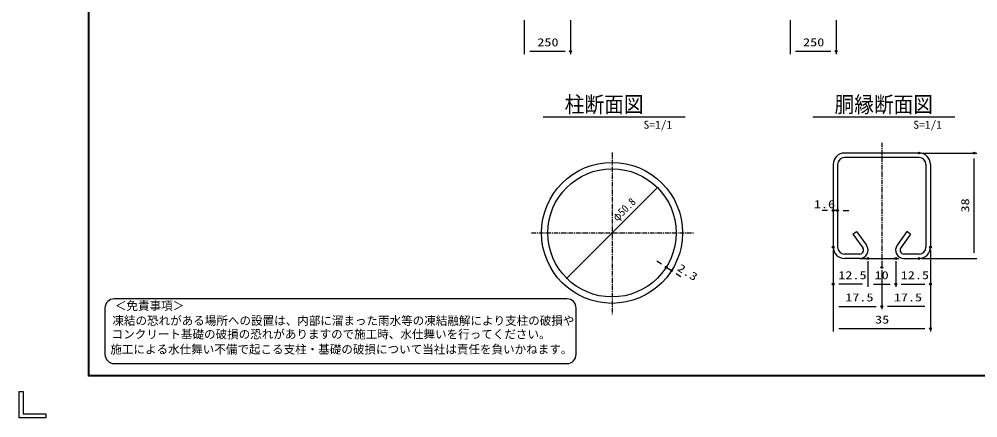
# Model space of a CAD drawing. Units: millimetres, scale not verified. Extents: x -4425 to 4425, y -3150 to 3150.
# Drawn here: x -4425 to 754, y -3150 to -995 of the extents above; entities that cross this region are included whole.
import ezdxf
from ezdxf.enums import TextEntityAlignment as Align

# ---------------------------------------------------------------- set-up
doc = ezdxf.new("R2010")
doc.units = ezdxf.units.MM
doc.header["$LTSCALE"] = 20
doc.header["$PDMODE"] = 32
doc.header["$PDSIZE"] = 10
doc.linetypes.add('USER1', pattern=[2, 1.25, -0.25, 0.25, -0.25])
for name, color, linetype, lineweight in [('0-0_KOUZOU', 7, 'Continuous', 25), ('0-4_SUNPOU', 1, 'Continuous', 25), ('0-A_WAKU', 7, 'Continuous', 25), ('0-B_D-TTL-TXT', 2, 'Continuous', 25)]:
    doc.layers.add(name, color=color, linetype=linetype, lineweight=lineweight)
doc.layers.add('0-5_DEFPOINTS', color=7, linetype='Continuous')
doc.styles.add('ＭＳ ゴシック', font='')
doc.styles.get('ＭＳ ゴシック').set_extended_font_data('MS Gothic')

msp = doc.modelspace()

# ---------------------------------------------------------------- linework, layer by layer
at = {"layer": '0-0_KOUZOU', "color": 1, "linetype": 'USER1'}
for p, q in [((235.43, -1662.51), (235.43, -2336.37)), ((-1222.12, -1715.14), (-1222.12, -2591.16)), ((-1657.37, -2149.99), (-781.35, -2149.99))]:
    msp.add_line(p, q, dxfattribs=at)
at = {"layer": '0-0_KOUZOU'}
for p, q in [((436.43, -1718.42), (34.43, -1718.42)), ((436.43, -1742.42), (34.43, -1742.42)), ((-27.07, -1779.92), (-27.07, -2226.92)), ((-3.07, -1779.92), (-3.07, -2226.92)), ((473.93, -1779.92), (473.93, -2226.92)), ((497.93, -1779.92), (497.93, -2226.92)), ((79.81, -2156.94), (99.3, -2142.94)), ((79.81, -2156.94), (133.13, -2231.16)), ((99.3, -2142.94), (152.62, -2217.16)), ((371.56, -2142.94), (318.24, -2217.16)), ((391.05, -2156.94), (337.74, -2231.16)), ((391.05, -2156.94), (371.56, -2142.94)), ((116.08, -2264.42), (34.43, -2264.42)), ((436.43, -2264.42), (354.79, -2264.42)), ((116.08, -2288.42), (34.43, -2288.42)), ((354.79, -2288.42), (436.43, -2288.42))]:
    msp.add_line(p, q, dxfattribs=at)
for radius in [381, 346.5]:
    msp.add_circle((-1222.12, -2149.99), radius, dxfattribs=at)
for centre, radius, start, end in [((34.43, -1779.92), 61.5, 90, 180), ((34.43, -1779.92), 37.5, 90, 180), ((436.43, -1779.92), 61.5, 0, 90), ((436.43, -1779.92), 37.5, 0, 90), ((34.43, -2226.92), 61.5, 180, 270), ((34.43, -2226.92), 37.5, 180, 270), ((116.08, -2243.42), 45, 270, 35.69193), ((354.79, -2243.42), 45, 144.30807, 270), ((436.43, -2226.92), 37.5, 270, 0), ((436.43, -2226.92), 61.5, 270, 0), ((116.08, -2243.42), 21, 270, 35.69193), ((354.79, -2243.42), 21, 144.30807, 270)]:
    msp.add_arc(centre, radius, start, end, dxfattribs=at)
at = {"layer": '0-4_SUNPOU'}
for p, q in [((-1696.13, -999.58), (-1696.13, -1183.27)), ((-1446.13, -999.58), (-1446.13, -1183.27)), ((-260.32, -999.58), (-260.32, -1183.27)), ((-10.32, -999.58), (-10.32, -1183.27)), ((-1666.13, -1168.27), (-1476.13, -1168.27)), ((-230.32, -1168.27), (-40.32, -1168.27)), ((-1594.09, -1522.07), (-826.64, -1522.07)), ((-136.54, -1522.07), (630.91, -1522.07)), ((451.43, -1718.42), (749.61, -1718.42)), ((734.61, -2258.42), (734.61, -1748.42)), ((-1470.48, -2398.02), (-973.76, -1901.97)), ((-57.07, -2028.58), (-87.07, -2028.58)), ((-3.07, -2028.58), (-27.07, -2028.58)), ((26.93, -2028.58), (56.93, -2028.58)), ((-27.07, -2241.92), (-27.07, -2442.57)), ((-27.07, -2241.92), (-27.07, -2562.57)), ((-27.07, -2241.92), (-27.07, -2682.57)), ((497.93, -2241.92), (497.93, -2442.57)), ((497.93, -2241.92), (497.93, -2562.57)), ((497.93, -2241.92), (497.93, -2682.57)), ((-954.74, -2319.36), (-980.09, -2303.3)), ((116.08, -2288.42), (327.94, -2288.42)), ((160.43, -2303.42), (160.43, -2442.57)), ((160.43, -2303.42), (160.43, -2442.57)), ((310.43, -2303.42), (310.43, -2442.57)), ((310.43, -2303.42), (310.43, -2442.57)), ((451.43, -2288.42), (749.61, -2288.42)), ((-929.4, -2335.41), (-900.26, -2353.87)), ((-874.91, -2369.93), (-849.57, -2385.98)), ((235.43, -2351.37), (235.43, -2562.57)), ((235.43, -2351.37), (235.43, -2562.57)), ((130.43, -2427.57), (2.93, -2427.57)), ((190.43, -2427.57), (280.43, -2427.57)), ((340.43, -2427.57), (467.93, -2427.57)), ((2.93, -2547.57), (205.43, -2547.57)), ((467.93, -2547.57), (265.43, -2547.57)), ((2.93, -2667.57), (467.93, -2667.57))]:
    msp.add_line(p, q, dxfattribs=at)
at = {"layer": '0-5_DEFPOINTS'}
for p in [(-1446.13, -1168.27), (-10.32, -1168.27), (436.43, -1718.42), (734.61, -1718.42), (-27.07, -2028.58), (-3.07, -2028.58), (-27.07, -2226.92), (497.93, -2226.92), (-929.4, -2335.41), (160.43, -2288.42), (310.43, -2288.42), (436.43, -2288.42), (-900.26, -2353.87), (-900.26, -2353.87), (235.43, -2336.37), (-27.07, -2427.57), (310.43, -2427.57), (497.93, -2427.57), (235.43, -2547.57), (497.93, -2667.57)]:
    msp.add_point(p, dxfattribs=at)
at = {"layer": '0-A_WAKU'}
for p, q in [((-4048.16, -2922.95), (-4048.16, 2923.05)), ((-4403.67, -3006.7), (-4403.67, -3128.46)), ((-4281.91, -3149.95), (-4425.16, -3149.95))]:
    msp.add_line(p, q, dxfattribs=at)
msp.add_lwpolyline([(-4050.16, 2925.05), (4199.84, 2925.05), (4199.84, -2924.95), (-4050.16, -2924.95)], close=True, dxfattribs=at)
for points in [[(4197.84, 2923.05), (4197.84, -2922.95), (-4048.16, -2922.95)], [(4195.84, 2921.05), (4195.84, -2920.95), (-4046.16, -2920.95)], [(-4046.16, -2920.95), (-4046.16, 2921.05), (4195.84, 2921.05)], [(-4425.16, -3149.95), (-4425.16, -3006.7), (-4403.67, -3006.7)], [(-4403.67, -3128.46), (-4281.91, -3128.46), (-4281.91, -3149.95)]]:
    msp.add_lwpolyline(points, dxfattribs=at)
at = {"layer": '0-B_D-TTL-TXT'}
for p, q in [((-1466.1, -2506.73), (-3911.65, -2506.73)), ((-3961.65, -2556.73), (-3961.65, -2806.73)), ((-1416.1, -2806.73), (-1416.1, -2556.73)), ((-3911.65, -2856.73), (-1466.1, -2856.73))]:
    msp.add_line(p, q, dxfattribs=at)
for centre, start, end in [((-3911.65, -2556.73), 90, 180), ((-1466.1, -2556.73), 0, 90), ((-3911.65, -2806.73), 180, 270), ((-1466.1, -2806.73), 270, 0)]:
    msp.add_arc(centre, 50, start, end, dxfattribs=at)

# ---------------------------------------------------------------- texts
at = {"layer": '0-4_SUNPOU', "color": 3, "style": 'ＭＳ ゴシック'}
for s, width, p in [('250', 1.3, (-1625.77, -1154.1)), ('250', 1.3, (-189.96, -1154.1)), ('S=1/1', 1.05, (-1051.55, -1600.03)), ('S=1/1', 1.05, (406, -1600.03)), ('1.6', 1.3, (-131.75, -2029.41)), ('12.5', 1.3, (0.2, -2413.4)), ('10', 1.3, (196.27, -2413.4)), ('12.5', 1.3, (337.7, -2413.4)), ('17.5', 1.3, (37.7, -2533.4)), ('17.5', 1.3, (300.2, -2533.4)), ('35', 1.3, (199, -2653.4))]:
    msp.add_text(s, height=43.26, dxfattribs=dict(at, width=width)).set_placement(p, align=Align.BOTTOM_LEFT)
at = {"layer": '0-4_SUNPOU', "color": 7, "style": 'ＭＳ ゴシック', "width": 0.9}
for s, p in [('柱断面図', (-1477.38, -1524.97)), ('胴縁断面図', (-19.83, -1524.97))]:
    msp.add_text(s, height=86.66, dxfattribs=at).set_placement(p, align=Align.BOTTOM_LEFT)
at = {"layer": '0-4_SUNPOU', "color": 3, "style": 'ＭＳ ゴシック'}
for s, height, rotation, width, p in [('φ50.8', 43.3, 44.961, 0.9, (-1184.16, -2099.37)), ('38', 43.26, 90, 1.3, (720.44, -2039.84)), ('2.3', 43.26, 327.648, 1.3, (-880.72, -2361.55))]:
    msp.add_text(s, height=height, rotation=rotation, dxfattribs=dict(at, width=width)).set_placement(p, align=Align.BOTTOM_LEFT)
at = {"layer": '0-B_D-TTL-TXT', "color": 7, "style": 'ＭＳ ゴシック'}
for s, p in [('＜免責事項＞ \u3000\u3000', (-3907.94, -2580.91)), ('凍結の恐れがある場所への設置は、内部に溜まった雨水等の凍結融解により支柱の破損や', (-3921.47, -2661.4)), ('コンクリート基礎の破損の恐れがありますので施工時、水仕舞いを行ってください。', (-3925.58, -2734.83)), ('施工による水仕舞い不備で起こる支柱・基礎の破損について当社は責任を負いかねます。 ', (-3932.57, -2816.32))]:
    msp.add_text(s, height=45.75, dxfattribs=at).set_placement(p, align=Align.BOTTOM_LEFT)

doc.saveas('drawing.dxf')
